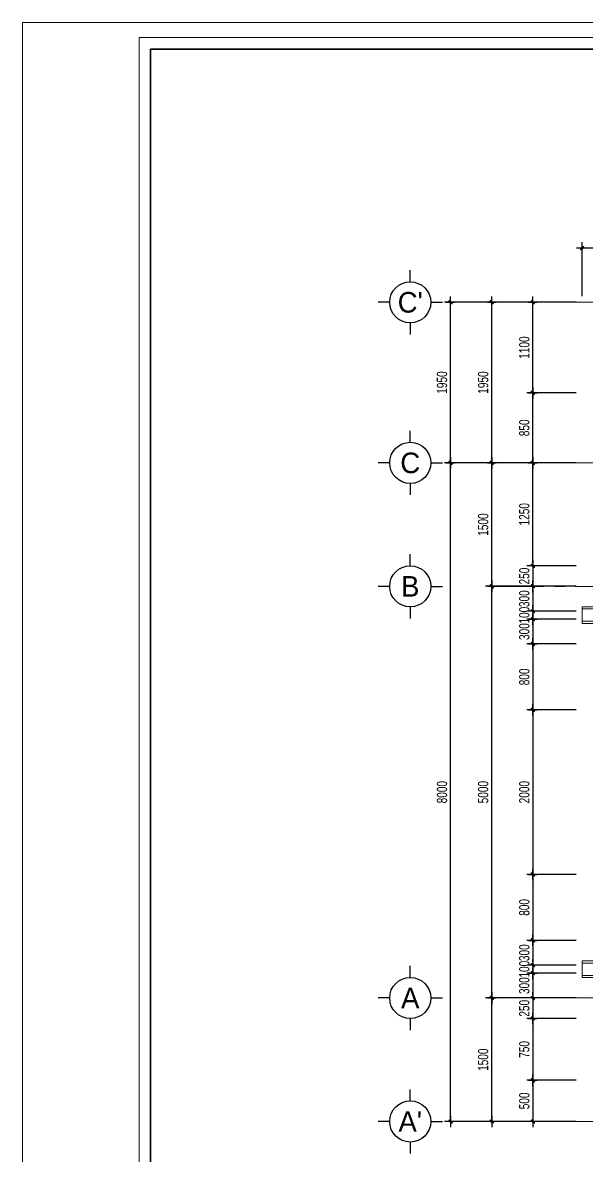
# Model space of a CAD drawing. Header units: inches. Extents: x 88947 to 296847, y 35049 to 161062.
# Drawn here: x 88947 to 95798, y 63296 to 77053 of the extents above; entities that cross this region are included whole.
import ezdxf
from ezdxf.enums import TextEntityAlignment as Align

# ---------------------------------------------------------------- set-up
doc = ezdxf.new("R2010")
doc.units = ezdxf.units.IN
doc.header["$MEASUREMENT"] = 0
doc.header["$PDMODE"] = 1
doc.linetypes.add('ACAD_ISO03W100', pattern=[30, 12, -18])
doc.linetypes.add('CENTER', pattern=[50.8, 31.75, -6.35, 6.35, -6.35])
for name, color, linetype, lineweight in [('A-Dims', 145, 'Continuous', 25), ('A-Text', 30, 'Continuous', 9), ('A-Wall', 2, 'Continuous', 35), ('DIM', 7, 'Continuous', 25), ('GHICHU', 40, 'Continuous', 18), ('KHUNG 2', 144, 'Continuous', 18), ('NETMANH', 192, 'Continuous', 18), ('THAY', 3, 'Continuous', 18), ('TRUC', 252, 'ACAD_ISO03W100', 13)]:
    doc.layers.add(name, color=color, linetype=linetype, lineweight=lineweight)
doc.styles.add('FRANKO', font='VFRANKO.TTF')
doc.styles.add('VHELVEN', font='VHELVEN.TTF')
doc.styles.add('VNI-HELVE-CONDENSE', font='VNARIAL.TTF', dxfattribs={"width": 0.7})
doc.dimstyles.new('TAS-100', dxfattribs={"dimscale": 50, "dimtxt": 2.5, "dimasz": 0.7, "dimexe": 1.5, "dimexo": 1.5, "dimgap": 0.8, "dimtad": 1, "dimdec": 0, "dimzin": 3, "dimdsep": 46, "dimtxsty": 'VNI-HELVE-CONDENSE', "dimblk": 'TICK', "dimcen": 2.5, "dimclrt": 71, "dimazin": 2, "dimtfac": 0.75, "dimtdec": 0, "dimtix": 1, "dimtmove": 2, "dimatfit": 2, "dimldrblk": 'TICK123', "dimfxl": 1.5, "dimtolj": 1, "dimtzin": 0, "dimarcsym": 0})

# ---------------------------------------------------------------- blocks, each defined once
blk = doc.blocks.new('TICK')
at = {"layer": 'A-Dims', "color": 1}
for p, q in [((-2, 0), (2, 0)), ((0, 1.5), (0, -1.5))]:
    blk.add_line(p, q, dxfattribs=at)
at = {"layer": 'A-Dims', "color": 1, "const_width": 0.788}
blk.add_lwpolyline([(-0.33, -0.35), (0.38, 0.38)], dxfattribs=at)
at = {"layer": 'A-Dims', "color": 1, "const_width": 0.394}
for points in [[(0.24, 0.52, -0.414214), (0.52, 0.52, -1)], [(0.52, 0.52, -0.414214), (0.52, 0.24, -1)], [(-0.47, -0.21, 0.414214), (-0.47, -0.49, 1)], [(-0.47, -0.49, 0.414214), (-0.19, -0.49, 1)]]:
    blk.add_lwpolyline(points, format="xyb", dxfattribs=at)
blk = doc.blocks.new('*D648')
at = {"layer": 'Defpoints', "color": 0}
for p in [(94648, 65207), (95748, 65207), (95748, 63707)]:
    blk.add_point(p, dxfattribs=at)
at = {"layer": 'DIM', "color": 0, "lineweight": -2}
for p, q in [((95673, 65207), (94573, 65207)), ((94648, 63742), (94648, 65172)), ((95673, 63707), (94573, 63707))]:
    blk.add_line(p, q, dxfattribs=at)
at = {"layer": 'DIM', "color": 0, "lineweight": -2, "xscale": 35, "yscale": 35, "zscale": 35}
for p, rotation in [((94648, 65207), 90), ((94648, 63707), 270)]:
    blk.add_blockref('TICK', p, dxfattribs=dict(at, rotation=rotation))
at = {"layer": 'DIM', "color": 71, "insert": (94544, 64457), "char_height": 125, "attachment_point": 5, "rotation": 90, "style": 'VNI-HELVE-CONDENSE'}
blk.add_mtext('\\A1;1500', dxfattribs=at)
blk = doc.blocks.new('TICK123')
at = {"layer": 'A-Dims', "color": 1}
blk.add_lwpolyline([(0.05, 0, 0, 0.84, 0), (-2.11, 0, 8.4, 8.4, 0)], format="xyseb", dxfattribs=at)
blk = doc.blocks.new('*D649')
at = {"layer": 'Defpoints', "color": 0}
for p in [(94648, 70207), (95748, 70207), (95748, 65207)]:
    blk.add_point(p, dxfattribs=at)
at = {"layer": 'DIM', "color": 0, "lineweight": -2}
for p, q in [((95673, 70207), (94573, 70207)), ((94648, 65242), (94648, 70172)), ((95673, 65207), (94573, 65207))]:
    blk.add_line(p, q, dxfattribs=at)
at = {"layer": 'DIM', "color": 0, "lineweight": -2, "xscale": 35, "yscale": 35, "zscale": 35}
for p, rotation in [((94648, 70207), 90), ((94648, 65207), 270)]:
    blk.add_blockref('TICK', p, dxfattribs=dict(at, rotation=rotation))
at = {"layer": 'DIM', "color": 71, "insert": (94544, 67707), "char_height": 125, "attachment_point": 5, "rotation": 90, "style": 'VNI-HELVE-CONDENSE'}
blk.add_mtext('\\A1;5000', dxfattribs=at)
blk = doc.blocks.new('*D650')
at = {"layer": 'Defpoints', "color": 0}
for p in [(94648, 71707), (95748, 71707), (95748, 70207)]:
    blk.add_point(p, dxfattribs=at)
at = {"layer": 'DIM', "color": 0, "lineweight": -2}
for p, q in [((95673, 71707), (94573, 71707)), ((94648, 70242), (94648, 71672)), ((95673, 70207), (94573, 70207))]:
    blk.add_line(p, q, dxfattribs=at)
at = {"layer": 'DIM', "color": 0, "lineweight": -2, "xscale": 35, "yscale": 35, "zscale": 35}
for p, rotation in [((94648, 71707), 90), ((94648, 70207), 270)]:
    blk.add_blockref('TICK', p, dxfattribs=dict(at, rotation=rotation))
at = {"layer": 'DIM', "color": 71, "insert": (94544, 70957), "char_height": 125, "attachment_point": 5, "rotation": 90, "style": 'VNI-HELVE-CONDENSE'}
blk.add_mtext('\\A1;1500', dxfattribs=at)
blk = doc.blocks.new('*D651')
at = {"layer": 'Defpoints', "color": 0}
for p in [(94148, 71707), (95748, 71707), (95748, 63707)]:
    blk.add_point(p, dxfattribs=at)
at = {"layer": 'DIM', "color": 0, "lineweight": -2}
for p, q in [((95673, 71707), (94073, 71707)), ((94148, 63742), (94148, 71672)), ((95673, 63707), (94073, 63707))]:
    blk.add_line(p, q, dxfattribs=at)
at = {"layer": 'DIM', "color": 0, "lineweight": -2, "xscale": 35, "yscale": 35, "zscale": 35}
for p, rotation in [((94148, 71707), 90), ((94148, 63707), 270)]:
    blk.add_blockref('TICK', p, dxfattribs=dict(at, rotation=rotation))
at = {"layer": 'DIM', "color": 71, "insert": (94044, 67707), "char_height": 125, "attachment_point": 5, "rotation": 90, "style": 'VNI-HELVE-CONDENSE'}
blk.add_mtext('\\A1;8000', dxfattribs=at)
blk = doc.blocks.new('khung ten')
at = {"layer": 'A-Wall', "ltscale": 0.7}
blk.add_lwpolyline([(267204, -219099), (305804, -219099), (305804, -190799), (267204, -190799)], close=True, dxfattribs=at)
at = {"layer": 'KHUNG 2', "ltscale": 0.7}
blk.add_lwpolyline([(267004, -219299), (306004, -219299), (306004, -190599), (267004, -190599)], close=True, dxfattribs=at)
at = {"layer": 'NETMANH', "ltscale": 0.7}
blk.add_lwpolyline([(265004, -220042), (307004, -220042), (307004, -190342), (265004, -190342)], close=True, dxfattribs=at)
blk = doc.blocks.new('*D652')
at = {"layer": 'Defpoints', "color": 0}
for p in [(95148, 71707), (95748, 71707), (95748, 70457)]:
    blk.add_point(p, dxfattribs=at)
at = {"layer": 'DIM', "color": 0, "lineweight": -2}
for p, q in [((95673, 71707), (95073, 71707)), ((95148, 70492), (95148, 71672)), ((95673, 70457), (95073, 70457))]:
    blk.add_line(p, q, dxfattribs=at)
at = {"layer": 'DIM', "color": 0, "lineweight": -2, "xscale": 35, "yscale": 35, "zscale": 35}
for p, rotation in [((95148, 71707), 90), ((95148, 70457), 270)]:
    blk.add_blockref('TICK', p, dxfattribs=dict(at, rotation=rotation))
at = {"layer": 'DIM', "color": 71, "insert": (95044, 71082), "char_height": 125, "attachment_point": 5, "rotation": 90, "style": 'VNI-HELVE-CONDENSE'}
blk.add_mtext('\\A1;1250', dxfattribs=at)
blk = doc.blocks.new('*D653')
at = {"layer": 'Defpoints', "color": 0}
for p in [(95748, 70457), (95148, 70207), (95748, 70207)]:
    blk.add_point(p, dxfattribs=at)
at = {"layer": 'DIM', "color": 0, "lineweight": -2}
for p, q in [((95673, 70457), (95073, 70457)), ((95148, 70492), (95148, 70527)), ((95148, 70457), (95148, 70207)), ((95673, 70207), (95073, 70207)), ((95148, 70172), (95148, 70137))]:
    blk.add_line(p, q, dxfattribs=at)
at = {"layer": 'DIM', "color": 0, "lineweight": -2, "xscale": 35, "yscale": 35, "zscale": 35}
for p, rotation in [((95148, 70457), 270), ((95148, 70207), 90)]:
    blk.add_blockref('TICK', p, dxfattribs=dict(at, rotation=rotation))
at = {"layer": 'DIM', "color": 71, "insert": (95044, 70332), "char_height": 125, "attachment_point": 5, "rotation": 90, "style": 'VNI-HELVE-CONDENSE'}
blk.add_mtext('\\A1;250', dxfattribs=at)
blk = doc.blocks.new('*D654')
at = {"layer": 'Defpoints', "color": 0}
for p in [(95748, 70207), (95148, 69907), (95748, 69907)]:
    blk.add_point(p, dxfattribs=at)
at = {"layer": 'DIM', "color": 0, "lineweight": -2}
for p, q in [((95673, 70207), (95073, 70207)), ((95148, 70172), (95148, 69942)), ((95673, 69907), (95073, 69907))]:
    blk.add_line(p, q, dxfattribs=at)
at = {"layer": 'DIM', "color": 0, "lineweight": -2, "xscale": 35, "yscale": 35, "zscale": 35}
for p, rotation in [((95148, 70207), 90), ((95148, 69907), 270)]:
    blk.add_blockref('TICK', p, dxfattribs=dict(at, rotation=rotation))
at = {"layer": 'DIM', "color": 71, "insert": (95044, 70057), "char_height": 125, "attachment_point": 5, "rotation": 90, "style": 'VNI-HELVE-CONDENSE'}
blk.add_mtext('\\A1;300', dxfattribs=at)
blk = doc.blocks.new('*D655')
at = {"layer": 'Defpoints', "color": 0}
for p in [(95748, 69907), (95148, 69807), (95748, 69807)]:
    blk.add_point(p, dxfattribs=at)
at = {"layer": 'DIM', "color": 0, "lineweight": -2}
for p, q in [((95673, 69907), (95073, 69907)), ((95148, 69942), (95148, 69977)), ((95148, 69907), (95148, 69807)), ((95673, 69807), (95073, 69807)), ((95148, 69772), (95148, 69737))]:
    blk.add_line(p, q, dxfattribs=at)
at = {"layer": 'DIM', "color": 0, "lineweight": -2, "xscale": 35, "yscale": 35, "zscale": 35}
for p, rotation in [((95148, 69907), 270), ((95148, 69807), 90)]:
    blk.add_blockref('TICK', p, dxfattribs=dict(at, rotation=rotation))
at = {"layer": 'DIM', "color": 71, "insert": (95044, 69857), "char_height": 125, "attachment_point": 5, "rotation": 90, "style": 'VNI-HELVE-CONDENSE'}
blk.add_mtext('\\A1;100', dxfattribs=at)
blk = doc.blocks.new('*D656')
at = {"layer": 'Defpoints', "color": 0}
for p in [(95748, 69807), (95148, 69507), (95748, 69507)]:
    blk.add_point(p, dxfattribs=at)
at = {"layer": 'DIM', "color": 0, "lineweight": -2}
for p, q in [((95673, 69807), (95073, 69807)), ((95148, 69772), (95148, 69542)), ((95673, 69507), (95073, 69507))]:
    blk.add_line(p, q, dxfattribs=at)
at = {"layer": 'DIM', "color": 0, "lineweight": -2, "xscale": 35, "yscale": 35, "zscale": 35}
for p, rotation in [((95148, 69807), 90), ((95148, 69507), 270)]:
    blk.add_blockref('TICK', p, dxfattribs=dict(at, rotation=rotation))
at = {"layer": 'DIM', "color": 71, "insert": (95044, 69657), "char_height": 125, "attachment_point": 5, "rotation": 90, "style": 'VNI-HELVE-CONDENSE'}
blk.add_mtext('\\A1;300', dxfattribs=at)
blk = doc.blocks.new('*D657')
at = {"layer": 'Defpoints', "color": 0}
for p in [(95748, 69507), (95148, 68707), (95748, 68707)]:
    blk.add_point(p, dxfattribs=at)
at = {"layer": 'DIM', "color": 0, "lineweight": -2}
for p, q in [((95673, 69507), (95073, 69507)), ((95148, 69472), (95148, 68742)), ((95673, 68707), (95073, 68707))]:
    blk.add_line(p, q, dxfattribs=at)
at = {"layer": 'DIM', "color": 0, "lineweight": -2, "xscale": 35, "yscale": 35, "zscale": 35}
for p, rotation in [((95148, 69507), 90), ((95148, 68707), 270)]:
    blk.add_blockref('TICK', p, dxfattribs=dict(at, rotation=rotation))
at = {"layer": 'DIM', "color": 71, "insert": (95044, 69107), "char_height": 125, "attachment_point": 5, "rotation": 90, "style": 'VNI-HELVE-CONDENSE'}
blk.add_mtext('\\A1;800', dxfattribs=at)
blk = doc.blocks.new('*D658')
at = {"layer": 'Defpoints', "color": 0}
for p in [(95748, 68707), (95148, 66707), (95748, 66707)]:
    blk.add_point(p, dxfattribs=at)
at = {"layer": 'DIM', "color": 0, "lineweight": -2}
for p, q in [((95673, 68707), (95073, 68707)), ((95148, 68672), (95148, 66742)), ((95673, 66707), (95073, 66707))]:
    blk.add_line(p, q, dxfattribs=at)
at = {"layer": 'DIM', "color": 0, "lineweight": -2, "xscale": 35, "yscale": 35, "zscale": 35}
for p, rotation in [((95148, 68707), 90), ((95148, 66707), 270)]:
    blk.add_blockref('TICK', p, dxfattribs=dict(at, rotation=rotation))
at = {"layer": 'DIM', "color": 71, "insert": (95044, 67707), "char_height": 125, "attachment_point": 5, "rotation": 90, "style": 'VNI-HELVE-CONDENSE'}
blk.add_mtext('\\A1;2000', dxfattribs=at)
blk = doc.blocks.new('*D659')
at = {"layer": 'Defpoints', "color": 0}
for p in [(95748, 66707), (95148, 65907), (95748, 65907)]:
    blk.add_point(p, dxfattribs=at)
at = {"layer": 'DIM', "color": 0, "lineweight": -2}
for p, q in [((95673, 66707), (95073, 66707)), ((95148, 66672), (95148, 65942)), ((95673, 65907), (95073, 65907))]:
    blk.add_line(p, q, dxfattribs=at)
at = {"layer": 'DIM', "color": 0, "lineweight": -2, "xscale": 35, "yscale": 35, "zscale": 35}
for p, rotation in [((95148, 66707), 90), ((95148, 65907), 270)]:
    blk.add_blockref('TICK', p, dxfattribs=dict(at, rotation=rotation))
at = {"layer": 'DIM', "color": 71, "insert": (95044, 66307), "char_height": 125, "attachment_point": 5, "rotation": 90, "style": 'VNI-HELVE-CONDENSE'}
blk.add_mtext('\\A1;800', dxfattribs=at)
blk = doc.blocks.new('*D660')
at = {"layer": 'Defpoints', "color": 0}
for p in [(95748, 65907), (95148, 65607), (95748, 65607)]:
    blk.add_point(p, dxfattribs=at)
at = {"layer": 'DIM', "color": 0, "lineweight": -2}
for p, q in [((95673, 65907), (95073, 65907)), ((95148, 65872), (95148, 65642)), ((95673, 65607), (95073, 65607))]:
    blk.add_line(p, q, dxfattribs=at)
at = {"layer": 'DIM', "color": 0, "lineweight": -2, "xscale": 35, "yscale": 35, "zscale": 35}
for p, rotation in [((95148, 65907), 90), ((95148, 65607), 270)]:
    blk.add_blockref('TICK', p, dxfattribs=dict(at, rotation=rotation))
at = {"layer": 'DIM', "color": 71, "insert": (95044, 65757), "char_height": 125, "attachment_point": 5, "rotation": 90, "style": 'VNI-HELVE-CONDENSE'}
blk.add_mtext('\\A1;300', dxfattribs=at)
blk = doc.blocks.new('*D661')
at = {"layer": 'Defpoints', "color": 0}
for p in [(95148, 65507), (95748, 65607), (95748, 65507)]:
    blk.add_point(p, dxfattribs=at)
at = {"layer": 'DIM', "color": 0, "lineweight": -2}
for p, q in [((95148, 65642), (95148, 65677)), ((95673, 65607), (95073, 65607)), ((95673, 65507), (95073, 65507)), ((95148, 65607), (95148, 65507)), ((95148, 65472), (95148, 65437))]:
    blk.add_line(p, q, dxfattribs=at)
at = {"layer": 'DIM', "color": 0, "lineweight": -2, "xscale": 35, "yscale": 35, "zscale": 35}
for p, rotation in [((95148, 65607), 270), ((95148, 65507), 90)]:
    blk.add_blockref('TICK', p, dxfattribs=dict(at, rotation=rotation))
at = {"layer": 'DIM', "color": 71, "insert": (95044, 65557), "char_height": 125, "attachment_point": 5, "rotation": 90, "style": 'VNI-HELVE-CONDENSE'}
blk.add_mtext('\\A1;100', dxfattribs=at)
blk = doc.blocks.new('*D662')
at = {"layer": 'Defpoints', "color": 0}
for p in [(95748, 65507), (95148, 65207), (95748, 65207)]:
    blk.add_point(p, dxfattribs=at)
at = {"layer": 'DIM', "color": 0, "lineweight": -2}
for p, q in [((95673, 65507), (95073, 65507)), ((95148, 65472), (95148, 65242)), ((95673, 65207), (95073, 65207))]:
    blk.add_line(p, q, dxfattribs=at)
at = {"layer": 'DIM', "color": 0, "lineweight": -2, "xscale": 35, "yscale": 35, "zscale": 35}
for p, rotation in [((95148, 65507), 90), ((95148, 65207), 270)]:
    blk.add_blockref('TICK', p, dxfattribs=dict(at, rotation=rotation))
at = {"layer": 'DIM', "color": 71, "insert": (95044, 65357), "char_height": 125, "attachment_point": 5, "rotation": 90, "style": 'VNI-HELVE-CONDENSE'}
blk.add_mtext('\\A1;300', dxfattribs=at)
blk = doc.blocks.new('*D663')
at = {"layer": 'Defpoints', "color": 0}
for p in [(95748, 65207), (95148, 64957), (95748, 64957)]:
    blk.add_point(p, dxfattribs=at)
at = {"layer": 'DIM', "color": 0, "lineweight": -2}
for p, q in [((95148, 65242), (95148, 65277)), ((95673, 65207), (95073, 65207)), ((95148, 65207), (95148, 64957)), ((95673, 64957), (95073, 64957)), ((95148, 64922), (95148, 64887))]:
    blk.add_line(p, q, dxfattribs=at)
at = {"layer": 'DIM', "color": 0, "lineweight": -2, "xscale": 35, "yscale": 35, "zscale": 35}
for p, rotation in [((95148, 65207), 270), ((95148, 64957), 90)]:
    blk.add_blockref('TICK', p, dxfattribs=dict(at, rotation=rotation))
at = {"layer": 'DIM', "color": 71, "insert": (95044, 65082), "char_height": 125, "attachment_point": 5, "rotation": 90, "style": 'VNI-HELVE-CONDENSE'}
blk.add_mtext('\\A1;250', dxfattribs=at)
blk = doc.blocks.new('*D664')
at = {"layer": 'Defpoints', "color": 0}
for p in [(95748, 64957), (95148, 64207), (95748, 64207)]:
    blk.add_point(p, dxfattribs=at)
at = {"layer": 'DIM', "color": 0, "lineweight": -2}
for p, q in [((95673, 64957), (95073, 64957)), ((95148, 64922), (95148, 64242)), ((95673, 64207), (95073, 64207))]:
    blk.add_line(p, q, dxfattribs=at)
at = {"layer": 'DIM', "color": 0, "lineweight": -2, "xscale": 35, "yscale": 35, "zscale": 35}
for p, rotation in [((95148, 64957), 90), ((95148, 64207), 270)]:
    blk.add_blockref('TICK', p, dxfattribs=dict(at, rotation=rotation))
at = {"layer": 'DIM', "color": 71, "insert": (95044, 64582), "char_height": 125, "attachment_point": 5, "rotation": 90, "style": 'VNI-HELVE-CONDENSE'}
blk.add_mtext('\\A1;750', dxfattribs=at)
blk = doc.blocks.new('*D665')
at = {"layer": 'Defpoints', "color": 0}
for p in [(95748, 64207), (95148, 63707), (95748, 63707)]:
    blk.add_point(p, dxfattribs=at)
at = {"layer": 'DIM', "color": 0, "lineweight": -2}
for p, q in [((95673, 64207), (95073, 64207)), ((95148, 64172), (95148, 63742)), ((95673, 63707), (95073, 63707))]:
    blk.add_line(p, q, dxfattribs=at)
at = {"layer": 'DIM', "color": 0, "lineweight": -2, "xscale": 35, "yscale": 35, "zscale": 35}
for p, rotation in [((95148, 64207), 90), ((95148, 63707), 270)]:
    blk.add_blockref('TICK', p, dxfattribs=dict(at, rotation=rotation))
at = {"layer": 'DIM', "color": 71, "insert": (95044, 63957), "char_height": 125, "attachment_point": 5, "rotation": 90, "style": 'VNI-HELVE-CONDENSE'}
blk.add_mtext('\\A1;500', dxfattribs=at)
blk = doc.blocks.new('*D703')
at = {"layer": 'Defpoints', "color": 0}
for p in [(95748, 74314), (95748, 73657), (96648, 73657)]:
    blk.add_point(p, dxfattribs=at)
at = {"layer": 'DIM', "color": 0, "lineweight": -2}
for p, q in [((95748, 73732), (95748, 74389)), ((96613, 74314), (95783, 74314)), ((96648, 73732), (96648, 74389))]:
    blk.add_line(p, q, dxfattribs=at)
at = {"layer": 'DIM', "color": 0, "lineweight": -2, "xscale": 35, "yscale": 35, "zscale": 35, "rotation": 180}
blk.add_blockref('TICK', (95748, 74314), dxfattribs=at)
at = {"layer": 'DIM', "color": 0, "lineweight": -2, "xscale": 35, "yscale": 35, "zscale": 35}
blk.add_blockref('TICK', (96648, 74314), dxfattribs=at)
at = {"layer": 'DIM', "color": 71, "insert": (96198, 74418), "char_height": 125, "attachment_point": 5, "style": 'VNI-HELVE-CONDENSE'}
blk.add_mtext('\\A1;900', dxfattribs=at)
blk = doc.blocks.new('TRUCCOT')
for p, q in [((0, -140), (0, 0)), ((-250, -390), (-390, -390)), ((250, -390), (390, -390)), ((0, -640), (0, -780))]:
    blk.add_line(p, q)
blk.add_circle((0, -390), 250)
at = {"layer": 'GHICHU', "style": 'VHELVEN'}
blk.add_attdef('TRUC', text='', height=280, dxfattribs=at).set_placement((0, -390), align=Align.MIDDLE_CENTER)
blk = doc.blocks.new('*D725')
at = {"layer": 'Defpoints', "color": 0}
for p in [(95148, 72557), (95748, 72557), (95748, 71707)]:
    blk.add_point(p, dxfattribs=at)
at = {"layer": 'DIM', "color": 0, "lineweight": -2}
for p, q in [((95673, 72557), (95073, 72557)), ((95148, 71742), (95148, 72522)), ((95673, 71707), (95073, 71707))]:
    blk.add_line(p, q, dxfattribs=at)
at = {"layer": 'DIM', "color": 0, "lineweight": -2, "xscale": 35, "yscale": 35, "zscale": 35}
for p, rotation in [((95148, 72557), 90), ((95148, 71707), 270)]:
    blk.add_blockref('TICK', p, dxfattribs=dict(at, rotation=rotation))
at = {"layer": 'DIM', "color": 71, "insert": (95044, 72132), "char_height": 125, "attachment_point": 5, "rotation": 90, "style": 'VNI-HELVE-CONDENSE'}
blk.add_mtext('\\A1;850', dxfattribs=at)
blk = doc.blocks.new('*D726')
at = {"layer": 'Defpoints', "color": 0}
for p in [(94648, 73657), (95748, 73657), (95748, 71707)]:
    blk.add_point(p, dxfattribs=at)
at = {"layer": 'DIM', "color": 0, "lineweight": -2}
for p, q in [((95673, 73657), (94573, 73657)), ((94648, 71742), (94648, 73622)), ((95673, 71707), (94573, 71707))]:
    blk.add_line(p, q, dxfattribs=at)
at = {"layer": 'DIM', "color": 0, "lineweight": -2, "xscale": 35, "yscale": 35, "zscale": 35}
for p, rotation in [((94648, 73657), 90), ((94648, 71707), 270)]:
    blk.add_blockref('TICK', p, dxfattribs=dict(at, rotation=rotation))
at = {"layer": 'DIM', "color": 71, "insert": (94544, 72682), "char_height": 125, "attachment_point": 5, "rotation": 90, "style": 'VNI-HELVE-CONDENSE'}
blk.add_mtext('\\A1;1950', dxfattribs=at)
blk = doc.blocks.new('*D727')
at = {"layer": 'Defpoints', "color": 0}
for p in [(95148, 73657), (95748, 73657), (95748, 72557)]:
    blk.add_point(p, dxfattribs=at)
at = {"layer": 'DIM', "color": 0, "lineweight": -2}
for p, q in [((95673, 73657), (95073, 73657)), ((95148, 72592), (95148, 73622)), ((95673, 72557), (95073, 72557))]:
    blk.add_line(p, q, dxfattribs=at)
at = {"layer": 'DIM', "color": 0, "lineweight": -2, "xscale": 35, "yscale": 35, "zscale": 35}
for p, rotation in [((95148, 73657), 90), ((95148, 72557), 270)]:
    blk.add_blockref('TICK', p, dxfattribs=dict(at, rotation=rotation))
at = {"layer": 'DIM', "color": 71, "insert": (95044, 73107), "char_height": 125, "attachment_point": 5, "rotation": 90, "style": 'VNI-HELVE-CONDENSE'}
blk.add_mtext('\\A1;1100', dxfattribs=at)
blk = doc.blocks.new('*D728')
at = {"layer": 'Defpoints', "color": 0}
for p in [(94148, 73657), (95248, 73657), (95248, 71707)]:
    blk.add_point(p, dxfattribs=at)
at = {"layer": 'DIM', "color": 0, "lineweight": -2}
for p, q in [((95173, 73657), (94073, 73657)), ((94148, 71742), (94148, 73622)), ((95173, 71707), (94073, 71707))]:
    blk.add_line(p, q, dxfattribs=at)
at = {"layer": 'DIM', "color": 0, "lineweight": -2, "xscale": 35, "yscale": 35, "zscale": 35}
for p, rotation in [((94148, 73657), 90), ((94148, 71707), 270)]:
    blk.add_blockref('TICK', p, dxfattribs=dict(at, rotation=rotation))
at = {"layer": 'DIM', "color": 71, "insert": (94044, 72682), "char_height": 125, "attachment_point": 5, "rotation": 90, "style": 'VNI-HELVE-CONDENSE'}
blk.add_mtext('\\A1;1950', dxfattribs=at)

msp = doc.modelspace()

# ---------------------------------------------------------------- linework, layer by layer
at = {"layer": 'THAY'}
for points in [[(96647.7, 69956.8), (95747.7, 69956.8), (95747.7, 69756.8), (96647.7, 69756.8)], [(96647.7, 69931.8), (95747.7, 69931.8)], [(96647.7, 69781.8), (95747.7, 69781.8)], [(96647.7, 65456.8), (95747.7, 65456.8), (95747.7, 65656.8), (96647.7, 65656.8)], [(96647.7, 65631.8), (95747.7, 65631.8)], [(96647.7, 65481.8), (95747.7, 65481.8)]]:
    msp.add_lwpolyline(points, dxfattribs=at)
at = {"layer": 'TRUC', "linetype": 'CENTER', "ltscale": 20}
for points in [[(94647.7, 73656.8), (111047.7, 73656.8)], [(94647.7, 71706.8), (111047.7, 71706.8)], [(94647.7, 70206.8), (111047.7, 70206.8)], [(94647.7, 65206.8), (111047.7, 65206.8)], [(94647.7, 63706.8), (111047.7, 63706.8)]]:
    msp.add_lwpolyline(points, dxfattribs=at)

# ---------------------------------------------------------------- block references
at = {"layer": 'A-Text', "xscale": 0.7071428571362048, "yscale": 0.7071428573544836, "zscale": 0.7071428573664265}
msp.add_blockref('khung ten', (-98448.5, 211652.7), dxfattribs=at)
at = {"layer": 'DIM'}
ref = msp.add_blockref('TRUCCOT', (93657.7, 74046.8), dxfattribs=at)
ref.add_attrib('TRUC', "C'", dxfattribs={"layer": 'GHICHU', "height": 250, "style": 'FRANKO'}).set_placement((93657.7, 73656.8), align=Align.MIDDLE_CENTER)
ref = msp.add_blockref('TRUCCOT', (93657.7, 72096.8), dxfattribs=at)
ref.add_attrib('TRUC', 'C', dxfattribs={"layer": 'GHICHU', "height": 250, "style": 'FRANKO'}).set_placement((93657.7, 71706.8), align=Align.MIDDLE_CENTER)
ref = msp.add_blockref('TRUCCOT', (93657.7, 70596.8), dxfattribs=at)
ref.add_attrib('TRUC', 'B', dxfattribs={"layer": 'GHICHU', "height": 250, "style": 'FRANKO'}).set_placement((93657.7, 70206.8), align=Align.MIDDLE_CENTER)
ref = msp.add_blockref('TRUCCOT', (93657.7, 65596.8), dxfattribs=at)
ref.add_attrib('TRUC', 'A', dxfattribs={"layer": 'GHICHU', "height": 250, "style": 'FRANKO'}).set_placement((93657.7, 65206.8), align=Align.MIDDLE_CENTER)
ref = msp.add_blockref('TRUCCOT', (93657.7, 64096.8), dxfattribs=at)
ref.add_attrib('TRUC', "A'", dxfattribs={"layer": 'GHICHU', "height": 250, "style": 'FRANKO'}).set_placement((93657.7, 63706.8), align=Align.MIDDLE_CENTER)

# ---------------------------------------------------------------- dimensions: what is measured, and where the dimension line sits
dim = msp.add_linear_dim(base=(95747.7, 74314), p1=(96647.7, 73656.8), p2=(95747.7, 73656.8), dimstyle='TAS-100', dxfattribs=at)
dim.commit()
dim.dimension.update_dxf_attribs({"geometry": '*D703', "text_midpoint": (96197.7, 74417.8)})
for base, p1, p2, picture, middle in [((94147.7, 73656.8), (95247.7, 71706.8), (95247.7, 73656.8), '*D728', (94044, 72681.8)), ((94647.7, 73656.8), (95747.7, 71706.8), (95747.7, 73656.8), '*D726', (94544, 72681.8)), ((95147.7, 73656.8), (95747.7, 72556.8), (95747.7, 73656.8), '*D727', (95044, 73106.8)), ((95147.7, 72556.8), (95747.7, 71706.8), (95747.7, 72556.8), '*D725', (95044, 72131.8)), ((94147.7, 71706.8), (95747.7, 63706.8), (95747.7, 71706.8), '*D651', (94044, 67706.8)), ((94647.7, 71706.8), (95747.7, 70206.8), (95747.7, 71706.8), '*D650', (94544, 70956.8)), ((95147.7, 71706.8), (95747.7, 70456.8), (95747.7, 71706.8), '*D652', (95044, 71081.8)), ((95147.7, 70206.8), (95747.7, 70456.8), (95747.7, 70206.8), '*D653', (95044, 70331.8)), ((94647.7, 70206.8), (95747.7, 65206.8), (95747.7, 70206.8), '*D649', (94544, 67706.8)), ((95147.7, 69906.8), (95747.7, 70206.8), (95747.7, 69906.8), '*D654', (95043.9, 70056.8)), ((95147.7, 69806.8), (95747.7, 69906.8), (95747.7, 69806.8), '*D655', (95044, 69856.8)), ((95147.7, 69506.8), (95747.7, 69806.8), (95747.7, 69506.8), '*D656', (95043.9, 69656.8)), ((95147.7, 68706.8), (95747.7, 69506.8), (95747.7, 68706.8), '*D657', (95044, 69106.8)), ((95147.7, 66706.8), (95747.7, 68706.8), (95747.7, 66706.8), '*D658', (95044, 67706.8)), ((95147.7, 65906.8), (95747.7, 66706.8), (95747.7, 65906.8), '*D659', (95044, 66306.8)), ((95147.7, 65606.8), (95747.7, 65906.8), (95747.7, 65606.8), '*D660', (95043.9, 65756.8)), ((95147.7, 65506.8), (95747.7, 65606.8), (95747.7, 65506.8), '*D661', (95044, 65556.8)), ((95147.7, 65206.8), (95747.7, 65506.8), (95747.7, 65206.8), '*D662', (95043.9, 65356.8)), ((94647.7, 65206.8), (95747.7, 63706.8), (95747.7, 65206.8), '*D648', (94544, 64456.8)), ((95147.7, 64956.8), (95747.7, 65206.8), (95747.7, 64956.8), '*D663', (95044, 65081.8)), ((95147.7, 64206.8), (95747.7, 64956.8), (95747.7, 64206.8), '*D664', (95044, 64581.8)), ((95147.7, 63706.8), (95747.7, 64206.8), (95747.7, 63706.8), '*D665', (95044, 63956.8))]:
    dim = msp.add_linear_dim(base=base, p1=p1, p2=p2, angle=90, dimstyle='TAS-100', dxfattribs=at)
    dim.commit()
    dim.dimension.update_dxf_attribs({"geometry": picture, "text_midpoint": middle})

doc.saveas('drawing.dxf')
